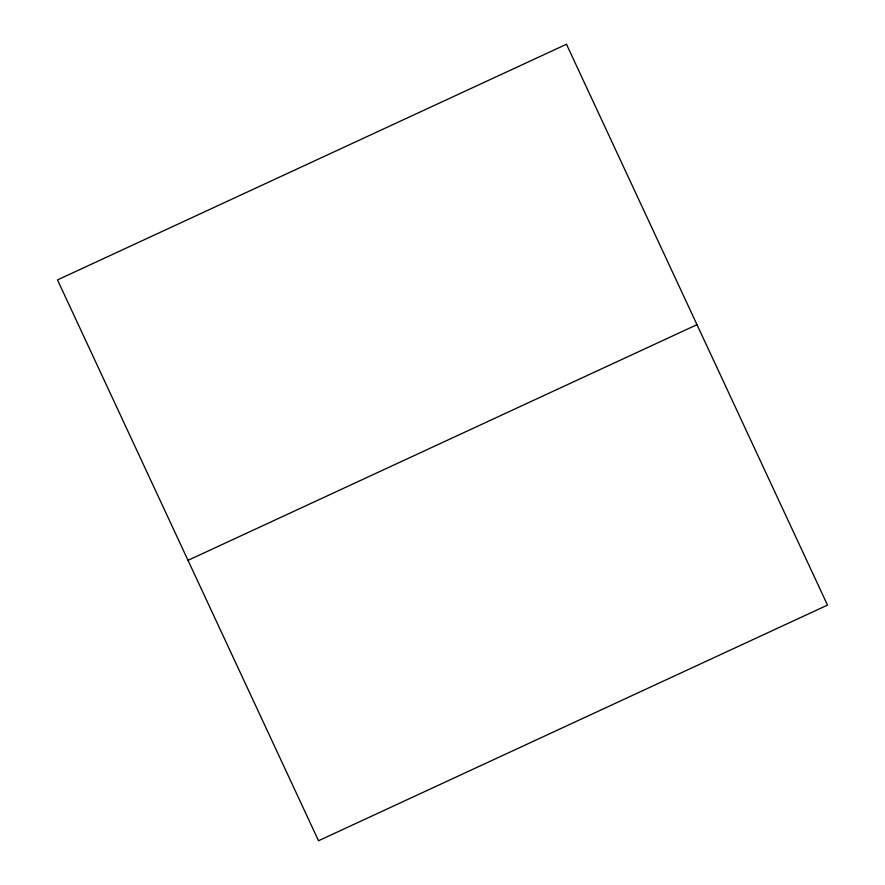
<?xml version="1.0" encoding="UTF-8"?>
<svg xmlns="http://www.w3.org/2000/svg" width="885" height="885" viewBox="0 0 885 885"><rect width="100%" height="100%" fill="white"/><g stroke="black" fill="none" stroke-linecap="round" stroke-linejoin="round"><path stroke-width="1.33" d="M188.007 560.327L696.993 324.673M566.477 44.25L57.492 279.903L318.523 840.75L827.508 605.097L566.477 44.25"/></g></svg>
